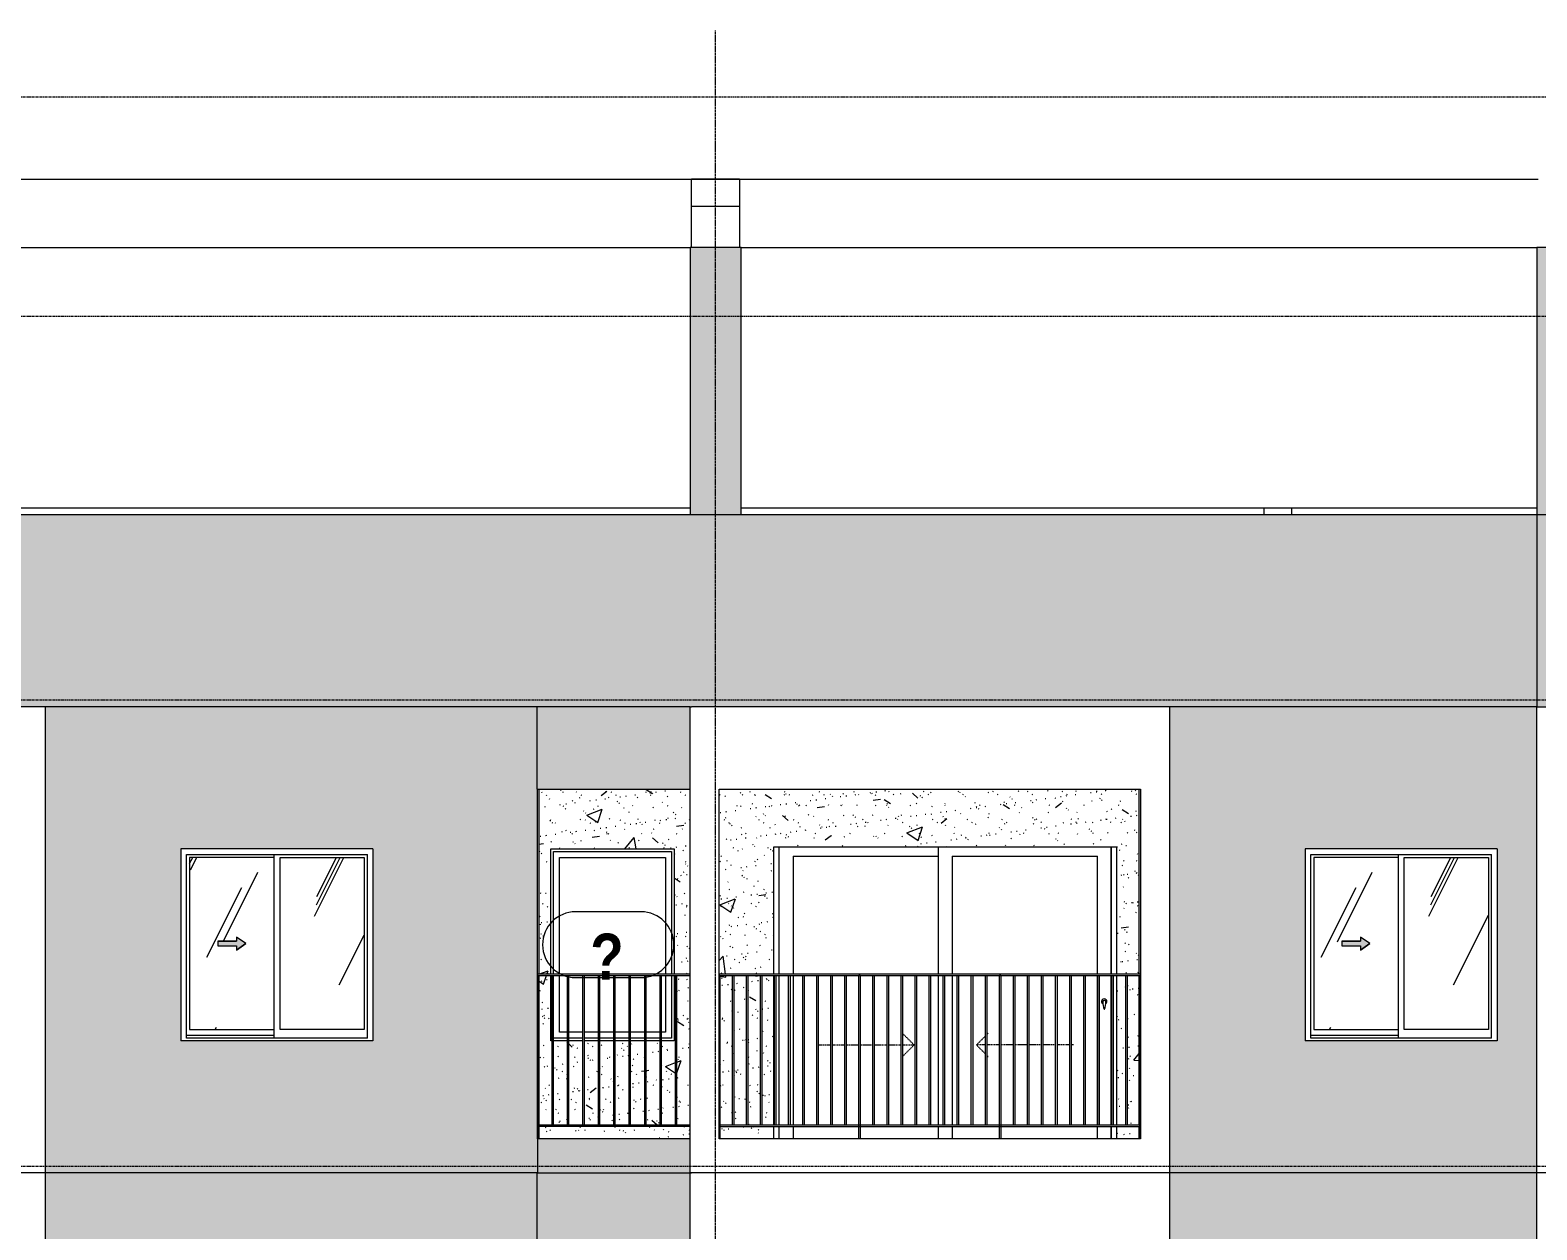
# Model space of a CAD drawing. Header units: millimetres. Extents: x -134153 to 99383, y -5233 to 35400.
# Drawn here: x -65953 to -54963, y 25535 to 34286 of the extents above; entities that cross this region are included whole.
import ezdxf

# ---------------------------------------------------------------- set-up
doc = ezdxf.new("R2010")
doc.units = ezdxf.units.MM
for name, pattern in [('1 NÉT CALL OUT', [6, 3, -3]), ('Centre', [31.75, 6.35, -4.7625, 15.875, -4.7625]), ('Dash', [6, 3, -3]), ('Grid Line', [22.225, 12.7, -3.175, 3.175, -3.175])]:
    doc.linetypes.add(name, pattern=pattern)
for name, color, linetype, lineweight in [('0-1', 7, 'Continuous', 5), ('A-DETL-GENF', 92, 'Continuous', 9), ('A-DETL-GENF-1', 92, '1 NÉT CALL OUT', 9), ('A-DOOR', 31, 'Continuous', 9), ('A-DOOR-FRAM', 31, 'Continuous', 9), ('A-DOOR-HDLN', 31, 'Dash', 9), ('A-FLOR-1', 7, 'Continuous', 9), ('A-FLOR-HRAL', 11, 'Continuous', 9), ('A-FLOR-HRAL-1', 253, 'Continuous', 9), ('A-FLOR-LEVL-2', 51, 'Centre', 9), ('A-GLAZ', 151, 'Continuous', 9), ('A-GLAZ-1', 253, 'Continuous', 9), ('A-GLAZ-2', 7, 'Continuous', 9), ('A-GLAZ-3', 7, '1 NÉT CALL OUT', 9), ('A-GLAZ-IDEN', 152, 'Continuous', 9), ('A-WALL', 113, 'Continuous', 9), ('A-WALL-PATT-1', 9, 'Continuous', 9), ('A-WALL-PATT-2', 111, 'Continuous', 5), ('I-WALL', 2, 'Continuous', 9), ('I-WALL-1', 7, 'Continuous', 9), ('S-BEAM-1', 7, 'Continuous', 9), ('S-COLS', 52, 'Continuous', 9), ('S-COLS-1', 7, 'Continuous', 9), ('S-GRID-1', 1, 'Grid Line', 9)]:
    doc.layers.add(name, color=color, linetype=linetype, lineweight=lineweight)
doc.styles.add('Arial_B_1', font='arialbd_0.ttf', dxfattribs={"width": 0.85, "height": 336})
pattern_1 = [(50, (-81864.4, 1200), (1165.978, -102.01), [121.92, -1341.12]), (355, (-81864.4, 1200), (-225.554, 1222.763), [97.536, -1072.896]), (100.451, (-81767.3, 1191.5), (940.433, 1120.746), [103.616, -1139.776]), (46.184, (-81864.4, 1525.1), (1734.906, -269.074), [182.88, -2011.68]), (96.636, (-81719.9, 1502.7), (1519.38, 1583.54), [155.42, -1709.665]), (351.184, (-81864.4, 1525.1), (1519.39, 1583.52), [146.3, -1609.34]), (21, (-81701.9, 1443.8), (970.332, -654.498), [121.92, -1341.12]), (326, (-81701.9, 1443.8), (395.533, 1178.804), [97.536, -1072.896]), (71.451, (-81621, 1389.3), (1365.87, 524.296), [103.616, -1139.776]), (37.5, (-81864.44, 1200), (19.767, 541.1527), [53.645, -1006.246, 53.645, -1035.507, -1076.96]), (37.5, (-81864.44, 1200), (19.767, 541.1527), [-2149.043, 53.645, -1023.315]), (7.5, (-81864.44, 1200), (427.646, 641.156), [53.645, -567.334, 53.645, -981.862, -410.464]), (7.5, (-81864.44, 1200), (427.646, 641.156), [-1656.486, 53.645, -356.82]), (327.5, (-82226.95, 1200), (867.782, -36.665), [53.645, -352.755, 53.645, -1214.323, -1682.496]), (327.5, (-82226.95, 1200), (867.782, -36.665), [-1674.368, 53.645, -1628.85]), (317.5, (-82389.5, 1200), (948.028, 162.731), [53.645, -474.675, 53.645, -788.416, -1194.816]), (317.5, (-82389.5, 1200), (948.028, 162.731), [-1370.38, 53.645, -1141.17])]
pattern_2 = [(37.5, (-81864.44, 1200), (-5.1206, 156.61216), [5.364, -118.181, 5.364, -132.812, -132.08]), (37.5, (-81864.44, 1200), (-5.1206, 156.61216), [-261.722, 5.364, -126.716]), (7.5, (-81864.44, 1200), (143.847, 229.3842), [5.364, -61.285, 5.364, -105.989, -42.672]), (7.5, (-81864.44, 1200), (143.847, 229.3842), [-178.003, 5.364, -37.308]), (327.5, (-81964.42, 1200), (253.1176, 0.4601), [5.364, -35.276, 5.364, -140.94, -191.008]), (327.5, (-81964.42, 1200), (253.1176, 0.4601), [-186.944, 5.364, -185.644]), (317.5, (-81964.42, 1200), (244.3381, 71.3376), [5.364, -14.956, 5.364, -90.546, -109.728]), (317.5, (-81964.42, 1200), (244.3381, 71.3376), [-116.23, 5.364, -104.364])]
pattern_3 = [(63.435, (-79954.8, 1311.3), (-0.002, 1625.6), [567.96, -3066.99]), (63.435, (-81580.4, 1311.3), (-0.002, 1625.6), [567.96, -3066.99]), (63.435, (-79176.65, 1625.35), (-0.002, 1625.6), [567.96, -3066.99]), (63.435, (-80802.25, 1625.35), (-0.002, 1625.6), [567.96, -3066.99]), (63.435, (-79294.4, 1514.5), (-0.002, 1625.6), [567.96, -3066.99]), (63.435, (-80920, 1514.5), (-0.002, 1625.6), [567.96, -3066.99]), (63.435, (-79414.5, 2149.4), (-0.002, 1625.6), [276.055, -3358.896]), (63.435, (-81040.1, 2149.4), (-0.002, 1625.6), [276.055, -3358.896]), (63.435, (-79493, 2051.15), (-0.002, 1625.6), [567.96, -3066.99]), (63.435, (-81118.6, 2051.15), (-0.002, 1625.6), [567.96, -3066.99]), (63.435, (-79479.15, 2121.7), (-0.002, 1625.6), [567.96, -3066.99]), (63.435, (-81104.76, 2121.7), (-0.002, 1625.6), [567.96, -3066.99]), (63.435, (-80135, 1812.2), (-0.002, 1625.6), [567.96, -3066.99]), (63.435, (-81760.6, 1812.2), (-0.002, 1625.6), [567.96, -3066.99]), (63.435, (-80121.15, 1895.35), (-0.002, 1625.6), [567.96, -3066.99]), (63.435, (-81746.75, 1895.35), (-0.002, 1625.6), [567.96, -3066.99]), (63.435, (-80117.4, 1955.3), (-0.002, 1625.6), [567.96, -3066.99]), (63.435, (-81743, 1955.3), (-0.002, 1625.6), [567.96, -3066.99])]

# ---------------------------------------------------------------- blocks, each defined once
blk = doc.blocks.new('NCV_TKTC_KET CAU_rvt-1-TKCS_MẶT ĐỨNG HƯỚNG BẮC')
at = {"layer": 'A-FLOR-1'}
for p, q in [((-61128, 33200), (-60778, 33200)), ((-60778, 33000), (-61128, 33000))]:
    blk.add_line(p, q, dxfattribs=at)
at = {"layer": 'S-BEAM-1'}
for p, q in [((-68978, 33200), (-61128, 33200)), ((-61128, 32700), (-61128, 33200)), ((-60778, 33200), (-54953, 33200)), ((-60778, 33200), (-60778, 32700)), ((-68968, 32700), (-61138, 32700)), ((-60768, 32700), (-54963, 32700))]:
    blk.add_line(p, q, dxfattribs=at)
at = {"layer": 'S-COLS-1'}
blk.add_line((-60778, 33200), (-61128, 33200), dxfattribs=at)
blk = doc.blocks.new('M_Fixed - 900 x 1400-901191-TKCS_MẶT ĐỨNG HƯỚNG BẮC')
at = {"layer": 'A-GLAZ-2'}
for p, q in [((-62136, 7896), (-61274, 7896)), ((-62136, 7000), (-62136, 7896)), ((-62092, 7852), (-61318, 7852)), ((-62092, 7000), (-62092, 7852)), ((-61318, 7852), (-61318, 7000)), ((-61274, 7896), (-61274, 7000)), ((-62092, 6578), (-62092, 6990)), ((-61318, 6990), (-61318, 6578)), ((-61274, 6990), (-61274, 6534)), ((-62033, 6534), (-62135, 6534)), ((-62033, 6578), (-62092, 6578)), ((-61920, 6578), (-62023, 6578)), ((-61920, 6534), (-62023, 6534)), ((-61808, 6578), (-61910, 6578)), ((-61808, 6534), (-61910, 6534)), ((-61695, 6578), (-61798, 6578)), ((-61695, 6534), (-61798, 6534)), ((-61583, 6578), (-61685, 6578)), ((-61583, 6534), (-61685, 6534)), ((-61470, 6578), (-61573, 6578)), ((-61470, 6534), (-61573, 6534)), ((-61358, 6578), (-61460, 6578)), ((-61358, 6534), (-61460, 6534)), ((-61318, 6578), (-61348, 6578)), ((-61274, 6534), (-61348, 6534))]:
    blk.add_line(p, q, dxfattribs=at)
blk = doc.blocks.new('Railing - 10mm-901206-TKCS_MẶT ĐỨNG HƯỚNG BẮC')
at = {"layer": 'A-FLOR-HRAL-1'}
for p, q in [((-62145.064287, 5900), (-62145.064287, 6990)), ((-62135.064287, 5900), (-62135.064287, 6990))]:
    blk.add_line(p, q, dxfattribs=at)
blk = doc.blocks.new('Railing - 50 x 10mm-901205-TKCS_MẶT ĐỨNG HƯỚNG BẮC')
at = {"layer": 'A-FLOR-HRAL-1'}
for p in [(-62252.564287, 6990), (-62247.564287, 5800)]:
    blk.add_line(p, (-62247.564287, 6990), dxfattribs=at)
blk = doc.blocks.new('Railing - Railing-883269-TKCS_MẶT ĐỨNG HƯỚNG BẮC')
at = {"layer": 'A-FLOR-HRAL-1'}
for p, q in [((-62252.564287, 5900), (-61137.564287, 5900)), ((-61137.564287, 5890), (-62252.564287, 5890))]:
    blk.add_line(p, q, dxfattribs=at)
for name, p in [('Railing - 50 x 10mm-901205-TKCS_MẶT ĐỨNG HƯỚNG BẮC', (0, 0)), ('Railing - 10mm-901206-TKCS_MẶT ĐỨNG HƯỚNG BẮC', (0, 0)), ('Railing - 10mm-901206-TKCS_MẶT ĐỨNG HƯỚNG BẮC', (112.5, 0)), ('Railing - 10mm-901206-TKCS_MẶT ĐỨNG HƯỚNG BẮC', (225, 0)), ('Railing - 10mm-901206-TKCS_MẶT ĐỨNG HƯỚNG BẮC', (337.5, 0)), ('Railing - 10mm-901206-TKCS_MẶT ĐỨNG HƯỚNG BẮC', (450, 0)), ('Railing - 10mm-901206-TKCS_MẶT ĐỨNG HƯỚNG BẮC', (562.5, 0)), ('Railing - 10mm-901206-TKCS_MẶT ĐỨNG HƯỚNG BẮC', (675, 0)), ('Railing - 10mm-901206-TKCS_MẶT ĐỨNG HƯỚNG BẮC', (787.5, 0)), ('Railing - 10mm-901206-TKCS_MẶT ĐỨNG HƯỚNG BẮC', (900, 0))]:
    blk.add_blockref(name, p)
blk = doc.blocks.new('Top Rail Type - Top Rail_Internal_-883270-TKCS_MẶT ĐỨNG HƯỚNG BẮC')
at = {"layer": 'A-FLOR-HRAL-1'}
for p, q in [((-61137.564287, 7000), (-62252.564287, 7000)), ((-62252.564287, 6990), (-61137.564287, 6990))]:
    blk.add_line(p, q, dxfattribs=at)
blk = doc.blocks.new('NCV_TKTC_TANG 6 - 8_rvt-2-TKCS_MẶT ĐỨNG HƯỚNG BẮC')
at = {"layer": 'A-WALL-PATT-1'}
h = blk.add_hatch(dxfattribs=at)
h.set_pattern_fill('FP_2', color=256, style=0, pattern_type=2)
h.set_pattern_definition(pattern_1)
h.paths.add_polyline_path([(-62243, 26200), (-61138, 26200), (-61138, 26290), (-62243, 26290)])
h.paths.add_polyline_path([(-61695, 26300), (-61695, 26915), (-61798, 26915), (-61798, 26300)])
h.paths.add_polyline_path([(-61808, 26300), (-61808, 26915), (-61910, 26915), (-61910, 26300)])
h.paths.add_polyline_path([(-61573, 26300), (-61470, 26300), (-61470, 26915), (-61573, 26915), (-61573, 26454)])
h.paths.add_polyline_path([(-61920, 26300), (-61920, 26915), (-62023, 26915), (-62023, 26300)])
h.paths.add_polyline_path([(-62033, 26300), (-62033, 26915), (-62135, 26915), (-62135, 26300)])
h.paths.add_polyline_path([(-61460, 26300), (-61358, 26300), (-61358, 26915), (-61460, 26915), (-61460, 26365)])
h.paths.add_polyline_path([(-62145, 26300), (-62145, 26915), (-62155, 26915), (-62155, 27390), (-62243, 27390), (-62243, 26300)])
h.paths.add_polyline_path([(-61583, 26300), (-61583, 26915), (-61685, 26915), (-61685, 26300)])
h.paths.add_polyline_path([(-61348, 26300), (-61245, 26300), (-61245, 27390), (-61255, 27390), (-61255, 26915), (-61348, 26915), (-61348, 26389)])
h.paths.add_polyline_path([(-61235, 26300), (-61138, 26300), (-61138, 27390), (-61235, 27390), (-61235, 26389)])
h.paths.add_polyline_path([(-61138, 27400), (-61138, 28750), (-62243, 28750), (-62243, 27400), (-62155, 27400), (-62155, 28315), (-61255, 28315), (-61255, 27400), (-61177, 27400)])
h = blk.add_hatch(dxfattribs=at)
h.set_pattern_fill('FP_3', color=256, style=0, pattern_type=2)
h.set_pattern_definition(pattern_2)
h.paths.add_polyline_path([(-62243, 26200), (-61138, 26200), (-61138, 26290), (-62243, 26290)])
h.paths.add_polyline_path([(-61695, 26300), (-61695, 26915), (-61798, 26915), (-61798, 26300)])
h.paths.add_polyline_path([(-61808, 26300), (-61808, 26915), (-61910, 26915), (-61910, 26300)])
h.paths.add_polyline_path([(-61573, 26300), (-61470, 26300), (-61470, 26915), (-61573, 26915), (-61573, 26454)])
h.paths.add_polyline_path([(-61920, 26300), (-61920, 26915), (-62023, 26915), (-62023, 26300)])
h.paths.add_polyline_path([(-62033, 26300), (-62033, 26915), (-62135, 26915), (-62135, 26300)])
h.paths.add_polyline_path([(-61460, 26300), (-61358, 26300), (-61358, 26915), (-61460, 26915), (-61460, 26365)])
h.paths.add_polyline_path([(-62145, 26300), (-62145, 26915), (-62155, 26915), (-62155, 27390), (-62243, 27390), (-62243, 26300)])
h.paths.add_polyline_path([(-61583, 26300), (-61583, 26915), (-61685, 26915), (-61685, 26300)])
h.paths.add_polyline_path([(-61348, 26300), (-61245, 26300), (-61245, 27390), (-61255, 27390), (-61255, 26915), (-61348, 26915), (-61348, 26389)])
h.paths.add_polyline_path([(-61235, 26300), (-61138, 26300), (-61138, 27390), (-61235, 27390), (-61235, 26389)])
h.paths.add_polyline_path([(-61138, 27400), (-61138, 28750), (-62243, 28750), (-62243, 27400), (-62155, 27400), (-62155, 28315), (-61255, 28315), (-61255, 27400), (-61177, 27400)])
h = blk.add_hatch(dxfattribs=at)
h.set_pattern_fill('FP_2', color=256, style=0, pattern_type=2)
h.set_pattern_definition(pattern_1)
h.paths.add_polyline_path([(-58028, 26200), (-57863, 26200), (-57863, 26290), (-58028, 26290)])
h.paths.add_polyline_path([(-60923, 26200), (-60528, 26200), (-60528, 26290), (-60923, 26290), (-60923, 26206)])
h.paths.add_polyline_path([(-60923, 26300), (-60830, 26300), (-60830, 27390), (-60923, 27390), (-60923, 26389)])
h.paths.add_polyline_path([(-60528, 26300), (-60528, 27390), (-60615, 27390), (-60615, 26300)])
h.paths.add_polyline_path([(-60625, 26300), (-60625, 27390), (-60718, 27390), (-60718, 26300)])
h.paths.add_polyline_path([(-60728, 26300), (-60728, 27390), (-60820, 27390), (-60820, 26300), (-60757, 26300)])
h.paths.add_polyline_path([(-57881, 26300), (-57863, 26300), (-57863, 27390), (-57950, 27390), (-57950, 26300)])
h.paths.add_polyline_path([(-57960, 26300), (-57960, 27390), (-58028, 27390), (-58028, 26300)])
h.paths.add_polyline_path([(-60928, 27400), (-60528, 27400), (-60528, 28330), (-58028, 28330), (-58028, 27400), (-57863, 27400), (-57863, 28750), (-60928, 28750), (-60928, 27493)])
h = blk.add_hatch(dxfattribs=at)
h.set_pattern_fill('FP_3', color=256, style=0, pattern_type=2)
h.set_pattern_definition(pattern_2)
h.paths.add_polyline_path([(-58028, 26200), (-57863, 26200), (-57863, 26290), (-58028, 26290)])
h.paths.add_polyline_path([(-60923, 26200), (-60528, 26200), (-60528, 26290), (-60923, 26290), (-60923, 26206)])
h.paths.add_polyline_path([(-60923, 26300), (-60830, 26300), (-60830, 27390), (-60923, 27390), (-60923, 26389)])
h.paths.add_polyline_path([(-60528, 26300), (-60528, 27390), (-60615, 27390), (-60615, 26300)])
h.paths.add_polyline_path([(-60625, 26300), (-60625, 27390), (-60718, 27390), (-60718, 26300)])
h.paths.add_polyline_path([(-60728, 26300), (-60728, 27390), (-60820, 27390), (-60820, 26300), (-60757, 26300)])
h.paths.add_polyline_path([(-57881, 26300), (-57863, 26300), (-57863, 27390), (-57950, 27390), (-57950, 26300)])
h.paths.add_polyline_path([(-57960, 26300), (-57960, 27390), (-58028, 27390), (-58028, 26300)])
h.paths.add_polyline_path([(-60928, 27400), (-60528, 27400), (-60528, 28330), (-58028, 28330), (-58028, 27400), (-57863, 27400), (-57863, 28750), (-60928, 28750), (-60928, 27493)])
at = {"layer": 'I-WALL-1'}
for p, q in [((-62243, 28750), (-62243, 27400)), ((-57863, 27400), (-57863, 28750)), ((-62155, 27400), (-62155, 28315)), ((-62155, 28315), (-61255, 28315)), ((-61255, 28315), (-61255, 27400)), ((-60528, 27400), (-60528, 28330)), ((-60528, 28330), (-58028, 28330)), ((-58028, 28330), (-58028, 27400)), ((-62243, 27390), (-62243, 26300)), ((-62155, 26915), (-62155, 27390)), ((-61255, 27390), (-61255, 26915)), ((-60528, 26300), (-60528, 27390)), ((-58028, 27390), (-58028, 26300)), ((-57863, 26300), (-57863, 27390)), ((-62145, 26915), (-62155, 26915)), ((-62033, 26915), (-62135, 26915)), ((-61920, 26915), (-62023, 26915)), ((-61808, 26915), (-61910, 26915)), ((-61695, 26915), (-61798, 26915)), ((-61583, 26915), (-61685, 26915)), ((-61470, 26915), (-61573, 26915)), ((-61358, 26915), (-61460, 26915)), ((-61255, 26915), (-61348, 26915)), ((-62243, 26290), (-62243, 26200)), ((-60528, 26200), (-60528, 26290)), ((-58028, 26290), (-58028, 26200)), ((-57863, 26200), (-57863, 26290))]:
    blk.add_line(p, q, dxfattribs=at)
at = {"layer": 'A-FLOR-HRAL-1'}
for name in ['Top Rail Type - Top Rail_Internal_-883270-TKCS_MẶT ĐỨNG HƯỚNG BẮC', 'Railing - Railing-883269-TKCS_MẶT ĐỨNG HƯỚNG BẮC']:
    blk.add_blockref(name, (0, 20400), dxfattribs=at)
at = {"layer": 'A-GLAZ-1'}
blk.add_blockref('M_Fixed - 900 x 1400-901191-TKCS_MẶT ĐỨNG HƯỚNG BẮC', (0, 20400), dxfattribs=at)
blk = doc.blocks.new('G1_SOF - BO TRU - 200x200-3061822-TKCS_MẶT ĐỨNG HƯỚNG BẮC')
at = {"layer": 'S-COLS'}
for p, q in [((-56952, 30750), (-56952, 30800)), ((-56752, 30800), (-56952, 30800)), ((-56752, 30800), (-56752, 30750))]:
    blk.add_line(p, q, dxfattribs=at)
blk = doc.blocks.new('1_FAMILY RVT - W01-WxH 1400x1400xmm-V215-TKCS_MẶT ĐỨNG HƯỚNG BẮC')
at = {"layer": 'A-DETL-GENF-1'}
blk.add_hatch(color=256, dxfattribs=at).paths.add_polyline_path([(-64448, 27576), (-64380, 27624), (-64448, 27671), (-64448, 27641), (-64584, 27641), (-64584, 27607), (-64448, 27607)])
at = {"layer": 'A-GLAZ'}
h = blk.add_hatch(dxfattribs=at)
h.set_pattern_fill('FP_1', color=256, style=0, pattern_type=2)
h.set_pattern_definition(pattern_3)
h.paths.add_polyline_path([(-64789, 26997), (-64175, 26997), (-64175, 28251), (-64789, 28251), (-64789, 27493)])
h.paths.add_polyline_path([(-64448, 27576), (-64448, 27607), (-64584, 27607), (-64584, 27641), (-64448, 27641), (-64448, 27671), (-64380, 27624), (-64405, 27607)])
h = blk.add_hatch(dxfattribs=at)
h.set_pattern_fill('FP_1', color=256, style=0, pattern_type=2)
h.set_pattern_definition(pattern_3)
h.paths.add_polyline_path([(-63516, 26997), (-63516, 28251), (-64130, 28251), (-64130, 26997)])
at = {"layer": 'A-DETL-GENF'}
for p, q in [((-64584, 27641), (-64584, 27607)), ((-64584, 27641), (-64448, 27641)), ((-64448, 27641), (-64584, 27641)), ((-64584, 27641), (-64584, 27607)), ((-64584, 27607), (-64448, 27607)), ((-64584, 27607), (-64448, 27607)), ((-64448, 27671), (-64448, 27641)), ((-64380, 27624), (-64448, 27671)), ((-64380, 27624), (-64448, 27671)), ((-64448, 27671), (-64448, 27641)), ((-64380, 27624), (-64448, 27576)), ((-64448, 27576), (-64380, 27624)), ((-64448, 27607), (-64448, 27576)), ((-64448, 27607), (-64448, 27576))]:
    blk.add_line(p, q, dxfattribs=at)
at = {"layer": 'A-GLAZ'}
for p, q in [((-63453, 28314), (-64853, 28314)), ((-64853, 28314), (-64853, 26914)), ((-64812, 28273), (-63493, 28273)), ((-64812, 26933), (-64812, 28273)), ((-64789, 28251), (-64789, 26997)), ((-64175, 28251), (-64789, 28251)), ((-64175, 28273), (-64175, 26933)), ((-64130, 26997), (-64130, 28251)), ((-64130, 28251), (-63516, 28251)), ((-63516, 28251), (-63516, 26997)), ((-63493, 26933), (-63493, 28273)), ((-63453, 28314), (-63453, 26914)), ((-64175, 26953), (-64812, 26953)), ((-64175, 26953), (-64812, 26953)), ((-63493, 26933), (-64812, 26933)), ((-64789, 26997), (-64175, 26997)), ((-63516, 26997), (-64130, 26997)), ((-63453, 26914), (-64853, 26914))]:
    blk.add_line(p, q, dxfattribs=at)
blk = doc.blocks.new('1_FAMILY RVT - W01-WxH 1400x1400xmm-V219-TKCS_MẶT ĐỨNG HƯỚNG BẮC')
at = {"layer": 'A-DETL-GENF-1'}
blk.add_hatch(color=256, dxfattribs=at).paths.add_polyline_path([(-56248, 27576), (-56180, 27624), (-56248, 27671), (-56248, 27641), (-56384, 27641), (-56384, 27607), (-56248, 27607)])
at = {"layer": 'A-GLAZ'}
h = blk.add_hatch(dxfattribs=at)
h.set_pattern_fill('FP_1', color=256, style=0, pattern_type=2)
h.set_pattern_definition(pattern_3)
h.paths.add_polyline_path([(-56589, 26997), (-55975, 26997), (-55975, 28251), (-56589, 28251), (-56589, 27493)])
h.paths.add_polyline_path([(-56248, 27576), (-56248, 27607), (-56384, 27607), (-56384, 27641), (-56248, 27641), (-56248, 27671), (-56180, 27624), (-56205, 27607)])
h = blk.add_hatch(dxfattribs=at)
h.set_pattern_fill('FP_1', color=256, style=0, pattern_type=2)
h.set_pattern_definition(pattern_3)
h.paths.add_polyline_path([(-55316, 26997), (-55316, 28251), (-55930, 28251), (-55930, 26997)])
at = {"layer": 'A-DETL-GENF'}
for p, q in [((-56384, 27641), (-56384, 27607)), ((-56384, 27641), (-56248, 27641)), ((-56248, 27641), (-56384, 27641)), ((-56384, 27641), (-56384, 27607)), ((-56384, 27607), (-56248, 27607)), ((-56384, 27607), (-56248, 27607)), ((-56248, 27671), (-56248, 27641)), ((-56180, 27624), (-56248, 27671)), ((-56180, 27624), (-56248, 27671)), ((-56248, 27671), (-56248, 27641)), ((-56180, 27624), (-56248, 27576)), ((-56248, 27576), (-56180, 27624)), ((-56248, 27607), (-56248, 27576)), ((-56248, 27607), (-56248, 27576))]:
    blk.add_line(p, q, dxfattribs=at)
at = {"layer": 'A-GLAZ'}
for p, q in [((-55253, 28314), (-56653, 28314)), ((-56653, 28314), (-56653, 26914)), ((-56612, 28273), (-55293, 28273)), ((-56612, 26933), (-56612, 28273)), ((-56589, 28251), (-56589, 26997)), ((-55975, 28251), (-56589, 28251)), ((-55975, 28273), (-55975, 26933)), ((-55930, 26997), (-55930, 28251)), ((-55930, 28251), (-55316, 28251)), ((-55316, 28251), (-55316, 26997)), ((-55293, 26933), (-55293, 28273)), ((-55253, 28314), (-55253, 26914)), ((-55975, 26953), (-56612, 26953)), ((-55975, 26953), (-56612, 26953)), ((-55293, 26933), (-56612, 26933)), ((-56589, 26997), (-55975, 26997)), ((-55316, 26997), (-55930, 26997)), ((-55253, 26914), (-56653, 26914))]:
    blk.add_line(p, q, dxfattribs=at)
blk = doc.blocks.new('DEG_02-DEG_03 - DEG_02-2500x2400mm-CỬA ĐI 02 CÁNH TRƯỢT-V26-TKCS_MẶT ĐỨNG HƯỚNG BẮC')
at = {"layer": 'A-DOOR'}
for p, q in [((-59328, 10400), (-59328, 11330)), ((-58068, 11330), (-58068, 10400)), ((-60388, 11260), (-60388, 10400)), ((-60388, 11260), (-59328, 11260)), ((-59228, 11260), (-59228, 10400)), ((-59228, 11260), (-58168, 11260)), ((-58168, 10400), (-58168, 11260)), ((-60388, 10390), (-60388, 9300)), ((-59328, 9300), (-59328, 10390)), ((-59228, 10390), (-59228, 9300)), ((-58168, 9300), (-58168, 10390)), ((-58068, 10390), (-58068, 9300)), ((-60388, 9290), (-60388, 9200)), ((-59328, 9200), (-59328, 9290)), ((-59228, 9290), (-59228, 9200)), ((-58168, 9200), (-58168, 9290)), ((-58068, 9290), (-58068, 9200))]:
    blk.add_line(p, q, dxfattribs=at)
at = {"layer": 'A-DOOR', "flags": 128}
blk.add_lwpolyline([(-58116, 10209), (-58116, 10209), (-58116, 10209), (-58116, 10209), (-58116, 10209), (-58116, 10209), (-58116, 10209), (-58116, 10209), (-58116, 10209), (-58116, 10209), (-58116, 10209), (-58116, 10209), (-58116, 10209), (-58116, 10209), (-58116, 10209), (-58116, 10209), (-58116, 10209), (-58116, 10209), (-58117, 10209), (-58117, 10209), (-58117, 10209), (-58117, 10209), (-58117, 10209), (-58117, 10209), (-58117, 10209), (-58117, 10209), (-58117, 10209), (-58117, 10209), (-58117, 10209), (-58117, 10209), (-58117, 10209), (-58117, 10209), (-58117, 10209), (-58117, 10209), (-58117, 10209), (-58117, 10209), (-58117, 10209), (-58118, 10209), (-58118, 10209), (-58118, 10209), (-58118, 10209), (-58118, 10209), (-58118, 10209), (-58118, 10209), (-58118, 10209), (-58118, 10209), (-58118, 10209), (-58118, 10209), (-58118, 10209), (-58118, 10209), (-58118, 10209), (-58118, 10209), (-58118, 10209), (-58118, 10209), (-58118, 10209), (-58119, 10209), (-58119, 10209), (-58119, 10209), (-58119, 10209), (-58119, 10209), (-58119, 10209), (-58119, 10209), (-58119, 10209), (-58119, 10209), (-58119, 10209), (-58119, 10209), (-58119, 10209), (-58119, 10209), (-58119, 10209), (-58119, 10209), (-58119, 10209), (-58119, 10209), (-58119, 10209), (-58119, 10209), (-58119, 10209), (-58119, 10209)], dxfattribs=at)
at = {"layer": 'A-DOOR'}
for centre, radius, start, end in [((-58118, 10200), 20, 0, 180), ((-58118, 10200), 20, 180, 240), ((-58119, 10199), 9.45, 90, 180), ((-57964, 10199), 165, 180, 199.134), ((-58117, 10146), 2.34, 199.134, 261.031), ((-58118, 10146), 2.34, 278.969, 340.866), ((-58116, 10199), 9.45, 0, 90), ((-58271, 10199), 165, 340.866, 0), ((-58118, 10200), 20, 300, 0)]:
    blk.add_arc(centre, radius, start, end, dxfattribs=at)
at = {"layer": 'A-DOOR-FRAM'}
for p, q in [((-60488, 10400), (-60488, 11330)), ((-58068, 10400), (-58068, 11330)), ((-60488, 9300), (-60488, 10390)), ((-58068, 9300), (-58068, 10390)), ((-60488, 9200), (-60488, 9290)), ((-58068, 9200), (-58068, 9290))]:
    blk.add_line(p, q, dxfattribs=at)
at = {"layer": 'A-DOOR-HDLN'}
for p, q in [((-59505, 9884), (-59590, 9969)), ((-59050, 9884), (-58985, 9949)), ((-58975, 9959), (-58965, 9969)), ((-60205, 9884), (-60113, 9884)), ((-60103, 9884), (-60010, 9884)), ((-60000, 9884), (-59908, 9884)), ((-59898, 9884), (-59805, 9884)), ((-59795, 9884), (-59703, 9884)), ((-59693, 9884), (-59600, 9884)), ((-59505, 9884), (-59590, 9799)), ((-59590, 9884), (-59505, 9884)), ((-59050, 9884), (-58985, 9819)), ((-58985, 9884), (-59050, 9884)), ((-58883, 9884), (-58975, 9884)), ((-58975, 9809), (-58965, 9799)), ((-58780, 9884), (-58873, 9884)), ((-58678, 9884), (-58770, 9884)), ((-58575, 9884), (-58668, 9884)), ((-58473, 9884), (-58565, 9884)), ((-58370, 9884), (-58463, 9884)), ((-58340, 9884), (-58360, 9884))]:
    blk.add_line(p, q, dxfattribs=at)
blk = doc.blocks.new('Railing - 10mm-1251313-TKCS_MẶT ĐỨNG HƯỚNG BẮC')
at = {"layer": 'A-FLOR-HRAL'}
for p, q in [((-60830.064287, 5900), (-60830.064287, 6990)), ((-60820.064287, 6990), (-60820.064287, 5900))]:
    blk.add_line(p, q, dxfattribs=at)
blk = doc.blocks.new('Railing - 50 x 10mm-1251315-TKCS_MẶT ĐỨNG HƯỚNG BẮC')
at = {"layer": 'A-FLOR-HRAL'}
for p, q in [((-59897.564287, 6990), (-59907.564287, 6990)), ((-59907.564287, 5800), (-59907.564287, 6990)), ((-59897.564287, 6990), (-59897.564287, 5800))]:
    blk.add_line(p, q, dxfattribs=at)
blk = doc.blocks.new('Railing - 50 x 10mm-1251311-TKCS_MẶT ĐỨNG HƯỚNG BẮC')
at = {"layer": 'A-FLOR-HRAL'}
for q in [(-60927.564287, 6990), (-60922.564287, 5800)]:
    blk.add_line((-60922.564287, 6990), q, dxfattribs=at)
blk = doc.blocks.new('Railing - 50 x 10mm-V55-TKCS_MẶT ĐỨNG HƯỚNG BẮC')
at = {"layer": 'A-FLOR-HRAL'}
for p in [(-57852.564287, 6990), (-57857.564287, 5800)]:
    blk.add_line(p, (-57857.564287, 6990), dxfattribs=at)
blk = doc.blocks.new('Railing - Railing-3827939-TKCS_MẶT ĐỨNG HƯỚNG BẮC')
at = {"layer": 'A-FLOR-HRAL'}
for p, q in [((-60927.564287, 26300), (-57852.564287, 26300)), ((-60927.564287, 26290), (-57852.564287, 26290))]:
    blk.add_line(p, q, dxfattribs=at)
for name, p in [('Railing - 50 x 10mm-1251311-TKCS_MẶT ĐỨNG HƯỚNG BẮC', (0, 20400)), ('Railing - 10mm-1251313-TKCS_MẶT ĐỨNG HƯỚNG BẮC', (0, 20400)), ('Railing - 10mm-1251313-TKCS_MẶT ĐỨNG HƯỚNG BẮC', (102.5, 20400)), ('Railing - 10mm-1251313-TKCS_MẶT ĐỨNG HƯỚNG BẮC', (205, 20400)), ('Railing - 10mm-1251313-TKCS_MẶT ĐỨNG HƯỚNG BẮC', (307.5, 20400)), ('Railing - 10mm-1251313-TKCS_MẶT ĐỨNG HƯỚNG BẮC', (410, 20400)), ('Railing - 10mm-1251313-TKCS_MẶT ĐỨNG HƯỚNG BẮC', (512.5, 20400)), ('Railing - 10mm-1251313-TKCS_MẶT ĐỨNG HƯỚNG BẮC', (615, 20400)), ('Railing - 10mm-1251313-TKCS_MẶT ĐỨNG HƯỚNG BẮC', (717.5, 20400)), ('Railing - 10mm-1251313-TKCS_MẶT ĐỨNG HƯỚNG BẮC', (820, 20400)), ('Railing - 50 x 10mm-1251315-TKCS_MẶT ĐỨNG HƯỚNG BẮC', (0, 20400)), ('Railing - 10mm-1251313-TKCS_MẶT ĐỨNG HƯỚNG BẮC', (1025, 20400)), ('Railing - 10mm-1251313-TKCS_MẶT ĐỨNG HƯỚNG BẮC', (1127.5, 20400)), ('Railing - 10mm-1251313-TKCS_MẶT ĐỨNG HƯỚNG BẮC', (1230, 20400)), ('Railing - 10mm-1251313-TKCS_MẶT ĐỨNG HƯỚNG BẮC', (1332.5, 20400)), ('Railing - 10mm-1251313-TKCS_MẶT ĐỨNG HƯỚNG BẮC', (1435, 20400)), ('Railing - 10mm-1251313-TKCS_MẶT ĐỨNG HƯỚNG BẮC', (1537.5, 20400)), ('Railing - 10mm-1251313-TKCS_MẶT ĐỨNG HƯỚNG BẮC', (1640, 20400)), ('Railing - 10mm-1251313-TKCS_MẶT ĐỨNG HƯỚNG BẮC', (1742.5, 20400)), ('Railing - 10mm-1251313-TKCS_MẶT ĐỨNG HƯỚNG BẮC', (1845, 20400)), ('Railing - 50 x 10mm-1251315-TKCS_MẶT ĐỨNG HƯỚNG BẮC', (1025, 20400)), ('Railing - 10mm-1251313-TKCS_MẶT ĐỨNG HƯỚNG BẮC', (2050, 20400)), ('Railing - 10mm-1251313-TKCS_MẶT ĐỨNG HƯỚNG BẮC', (2152.5, 20400)), ('Railing - 10mm-1251313-TKCS_MẶT ĐỨNG HƯỚNG BẮC', (2255, 20400)), ('Railing - 10mm-1251313-TKCS_MẶT ĐỨNG HƯỚNG BẮC', (2357.5, 20400)), ('Railing - 10mm-1251313-TKCS_MẶT ĐỨNG HƯỚNG BẮC', (2460, 20400)), ('Railing - 10mm-1251313-TKCS_MẶT ĐỨNG HƯỚNG BẮC', (2562.5, 20400)), ('Railing - 10mm-1251313-TKCS_MẶT ĐỨNG HƯỚNG BẮC', (2665, 20400)), ('Railing - 10mm-1251313-TKCS_MẶT ĐỨNG HƯỚNG BẮC', (2767.5, 20400)), ('Railing - 10mm-1251313-TKCS_MẶT ĐỨNG HƯỚNG BẮC', (2870, 20400)), ('Railing - 50 x 10mm-V55-TKCS_MẶT ĐỨNG HƯỚNG BẮC', (0, 20400))]:
    blk.add_blockref(name, p)
blk = doc.blocks.new('Top Rail Type - Top Rail_Internal_-3827940-TKCS_MẶT ĐỨNG HƯỚNG BẮC')
at = {"layer": 'A-FLOR-HRAL'}
for p, q in [((-57852.564287, 27400), (-60927.564287, 27400)), ((-60927.564287, 27390), (-57852.564287, 27390))]:
    blk.add_line(p, q, dxfattribs=at)
blk = doc.blocks.new('SSA-WINDOW TAG - 10-2062020-TKCS_MẶT ĐỨNG HƯỚNG BẮC')
at = {"layer": 'A-GLAZ-IDEN'}
for p, q in [((-121345.064287, 10854.4), (-121822.564287, 10854.4)), ((-121822.564287, 10374.4), (-121345.064287, 10374.4))]:
    blk.add_line(p, q, dxfattribs=at)
for centre, start, end in [((-121822.564287, 10614.4), 90, 270), ((-121345.064287, 10614.4), 270, 90)]:
    blk.add_arc(centre, 240, start, end, dxfattribs=at)

msp = doc.modelspace()

# ---------------------------------------------------------------- hatches: boundary and pattern name
at = {"layer": 'A-WALL-PATT-2'}
for points in [[(-60767.5, 30750), (-60767.5, 32700), (-61137.6, 32700), (-61137.6, 30750)], [(-54542.6, 30750), (-54542.6, 32700), (-54962.6, 32700), (-54962.6, 30750)], [(-105942.6, 29350), (-77527.6, 29350), (-77527.6, 29400), (-77177.6, 29400), (-77177.6, 29350), (-54962.6, 29350), (-54962.6, 30750), (-105942.6, 30750), (-105942.6, 29485.2)], [(-46362.6, 29350), (-46362.6, 30750), (-54962.6, 30750), (-54962.6, 29350), (-48858, 29350)], [(-61137.6, 28750), (-61137.6, 29350), (-62257.6, 29350), (-62257.6, 28750), (-61550.7, 28750)], [(-62252.6, 25950), (-61137.6, 25950), (-61137.6, 26200), (-62252.6, 26200)], [(-61137.6, 25350), (-61137.6, 25950), (-62257.6, 25950), (-62257.6, 25350), (-61550.7, 25350)]]:
    msp.add_hatch(color=256, dxfattribs=at).paths.add_polyline_path(points)
h = msp.add_hatch(color=256, dxfattribs=at)
h.paths.add_polyline_path([(-63452.6, 25950), (-62252.6, 25950), (-62252.6, 28750), (-62257.6, 28750), (-62257.6, 29350), (-65842.6, 29350), (-65842.6, 25950), (-63493.5, 25950)])
h.paths.add_polyline_path([(-64811.6, 26914.4), (-64852.6, 26914.4), (-64852.6, 28314.4), (-63452.6, 28314.4), (-63452.6, 26914.4), (-64723.8, 26914.4)])
h = msp.add_hatch(color=256, dxfattribs=at)
h.paths.add_polyline_path([(-54962.6, 25950), (-54962.6, 29350), (-57642.6, 29350), (-57642.6, 25950), (-55204.3, 25950)])
h.paths.add_polyline_path([(-55252.6, 26914.4), (-56652.6, 26914.4), (-56652.6, 28314.4), (-55252.6, 28314.4), (-55252.6, 26933.5)])
h = msp.add_hatch(color=256, dxfattribs=at)
h.paths.add_polyline_path([(-63137.3, 22550), (-62252.6, 22550), (-62252.6, 25350), (-62257.6, 25350), (-62257.6, 25950), (-65842.6, 25949.2), (-65842.6, 22550), (-64723.8, 22550)])
h.paths.add_polyline_path([(-64723.8, 23514.4), (-64852.6, 23514.4), (-64852.6, 24914.4), (-63452.6, 24914.4), (-63452.6, 23514.4), (-63493.5, 23514.4)])
h = msp.add_hatch(color=256, dxfattribs=at)
h.paths.add_polyline_path([(-56790.9, 22550), (-54962.6, 22550), (-54962.6, 25950), (-57642.6, 25950), (-57642.6, 22550)])
h.paths.add_polyline_path([(-56652.6, 23514.4), (-56652.6, 24914.4), (-55252.6, 24914.4), (-55252.6, 23514.4), (-56611.6, 23514.4)])

# ---------------------------------------------------------------- linework, layer by layer
at = {"layer": 'A-FLOR-LEVL-2'}
for p, q in [((-134152.6, 33800), (-25724.3, 33800)), ((-134152.6, 32200), (-25724.3, 32200)), ((-134152.6, 29400), (-25724.3, 29400)), ((-134152.6, 26000), (-25724.3, 26000))]:
    msp.add_line(p, q, dxfattribs=at)
at = {"layer": 'A-WALL'}
for p, q in [((-60767.5, 32700), (-61137.6, 32700)), ((-61137.6, 32700), (-61137.6, 30750)), ((-60767.5, 30750), (-60767.5, 32700)), ((-54542.6, 32700), (-54962.6, 32700)), ((-54962.6, 32700), (-54962.6, 30750)), ((-61137.6, 30800), (-68967.5, 30800)), ((-54962.6, 30800), (-60767.5, 30800)), ((-65852.6, 29350), (-72452.6, 29350)), ((-62257.6, 29350), (-65852.6, 29350)), ((-65842.6, 29350), (-65842.6, 22550)), ((-61137.6, 5550), (-61137.6, 29350)), ((-61137.6, 29350), (-61127.6, 29350)), ((-57652.6, 29350), (-61127.6, 29350)), ((-54962.6, 29350), (-57652.6, 29350)), ((-57642.6, 29350), (-57642.6, 5550)), ((-54962.6, 19150), (-54962.6, 29350)), ((-62252.6, 26200), (-62252.6, 28750)), ((-60927.6, 26200), (-60927.6, 28750)), ((-60927.6, 28750), (-57852.6, 28750)), ((-57852.6, 28750), (-57852.6, 26200)), ((-57852.6, 26200), (-60927.6, 26200)), ((-62257.6, 25950), (-76052.6, 25950)), ((-62257.6, 25950), (-65852.6, 25950)), ((-61137.6, 25950), (-61127.6, 25950)), ((-54962.6, 25950), (-61137.6, 25950)), ((-46362.6, 25950), (-57652.6, 25950)), ((-54962.6, 26000), (-54957.6, 26000)), ((-54957.6, 26000), (-54962.6, 26000))]:
    msp.add_line(p, q, dxfattribs=at)
at = {"layer": 'I-WALL'}
for p, q in [((-34062.6, 30750), (-105942.6, 30750)), ((-54962.6, 30750), (-54962.6, 29350)), ((-61137.6, 29350), (-62257.6, 29350)), ((-62257.6, 29350), (-62257.6, 28750)), ((-54962.6, 29350), (-42662.6, 29350)), ((-62257.6, 28750), (-61137.6, 28750)), ((-61137.6, 26200), (-62252.6, 26200)), ((-62252.6, 26200), (-62252.6, 25950)), ((-62252.6, 25950), (-62257.6, 25950)), ((-62257.6, 25950), (-62257.6, 25350)), ((-62252.6, 25950), (-61137.6, 25950))]:
    msp.add_line(p, q, dxfattribs=at)
at = {"layer": 'S-GRID-1'}
for p, q in [((-60952.6, 30285.9), (-60952.6, 34285.9)), ((-60952.6, 207.3), (-60952.6, 30285.9))]:
    msp.add_line(p, q, dxfattribs=at)

# ---------------------------------------------------------------- block references
at = {"layer": '0-1'}
for name in ['NCV_TKTC_KET CAU_rvt-1-TKCS_MẶT ĐỨNG HƯỚNG BẮC', 'NCV_TKTC_TANG 6 - 8_rvt-2-TKCS_MẶT ĐỨNG HƯỚNG BẮC']:
    msp.add_blockref(name, (0, 0), dxfattribs=at)
at = {"layer": 'A-DOOR'}
msp.add_blockref('DEG_02-DEG_03 - DEG_02-2500x2400mm-CỬA ĐI 02 CÁNH TRƯỢT-V26-TKCS_MẶT ĐỨNG HƯỚNG BẮC', (0, 17000), dxfattribs=at)
at = {"layer": 'A-FLOR-HRAL'}
for name in ['Top Rail Type - Top Rail_Internal_-3827940-TKCS_MẶT ĐỨNG HƯỚNG BẮC', 'Railing - Railing-3827939-TKCS_MẶT ĐỨNG HƯỚNG BẮC']:
    msp.add_blockref(name, (0, 0), dxfattribs=at)
at = {"layer": 'A-GLAZ-3'}
for name in ['1_FAMILY RVT - W01-WxH 1400x1400xmm-V215-TKCS_MẶT ĐỨNG HƯỚNG BẮC', '1_FAMILY RVT - W01-WxH 1400x1400xmm-V219-TKCS_MẶT ĐỨNG HƯỚNG BẮC']:
    msp.add_blockref(name, (0, 0), dxfattribs=at)
at = {"layer": 'A-GLAZ-IDEN'}
msp.add_blockref('SSA-WINDOW TAG - 10-2062020-TKCS_MẶT ĐỨNG HƯỚNG BẮC', (59848, 17000.6), dxfattribs=at)
at = {"layer": 'S-COLS'}
msp.add_blockref('G1_SOF - BO TRU - 200x200-3061822-TKCS_MẶT ĐỨNG HƯỚNG BẮC', (0, 0), dxfattribs=at)

# ---------------------------------------------------------------- texts
at = {"layer": 'A-GLAZ-IDEN', "insert": (-61745.1, 27527.7), "char_height": 336, "width": 251.6, "attachment_point": 5, "line_spacing_factor": 0.936439, "style": 'Arial_B_1'}
msp.add_mtext('\\pt6.80064,13.60128,20.39856,27.1992,33.99984,40.80048,47.60112,54.3984,61.19904,67.99968,74.80032,81.60096,88.4016,95.19888,101.99952,108.80016,115.6008,122.40144,129.19872,135.99936,142.8,149.60064,156.40128,163.19856,169.9992,176.79984,183.60048,190.40112,197.1984,203.99904,210.79968,217.60032;?', dxfattribs=at)

doc.saveas('drawing.dxf')
